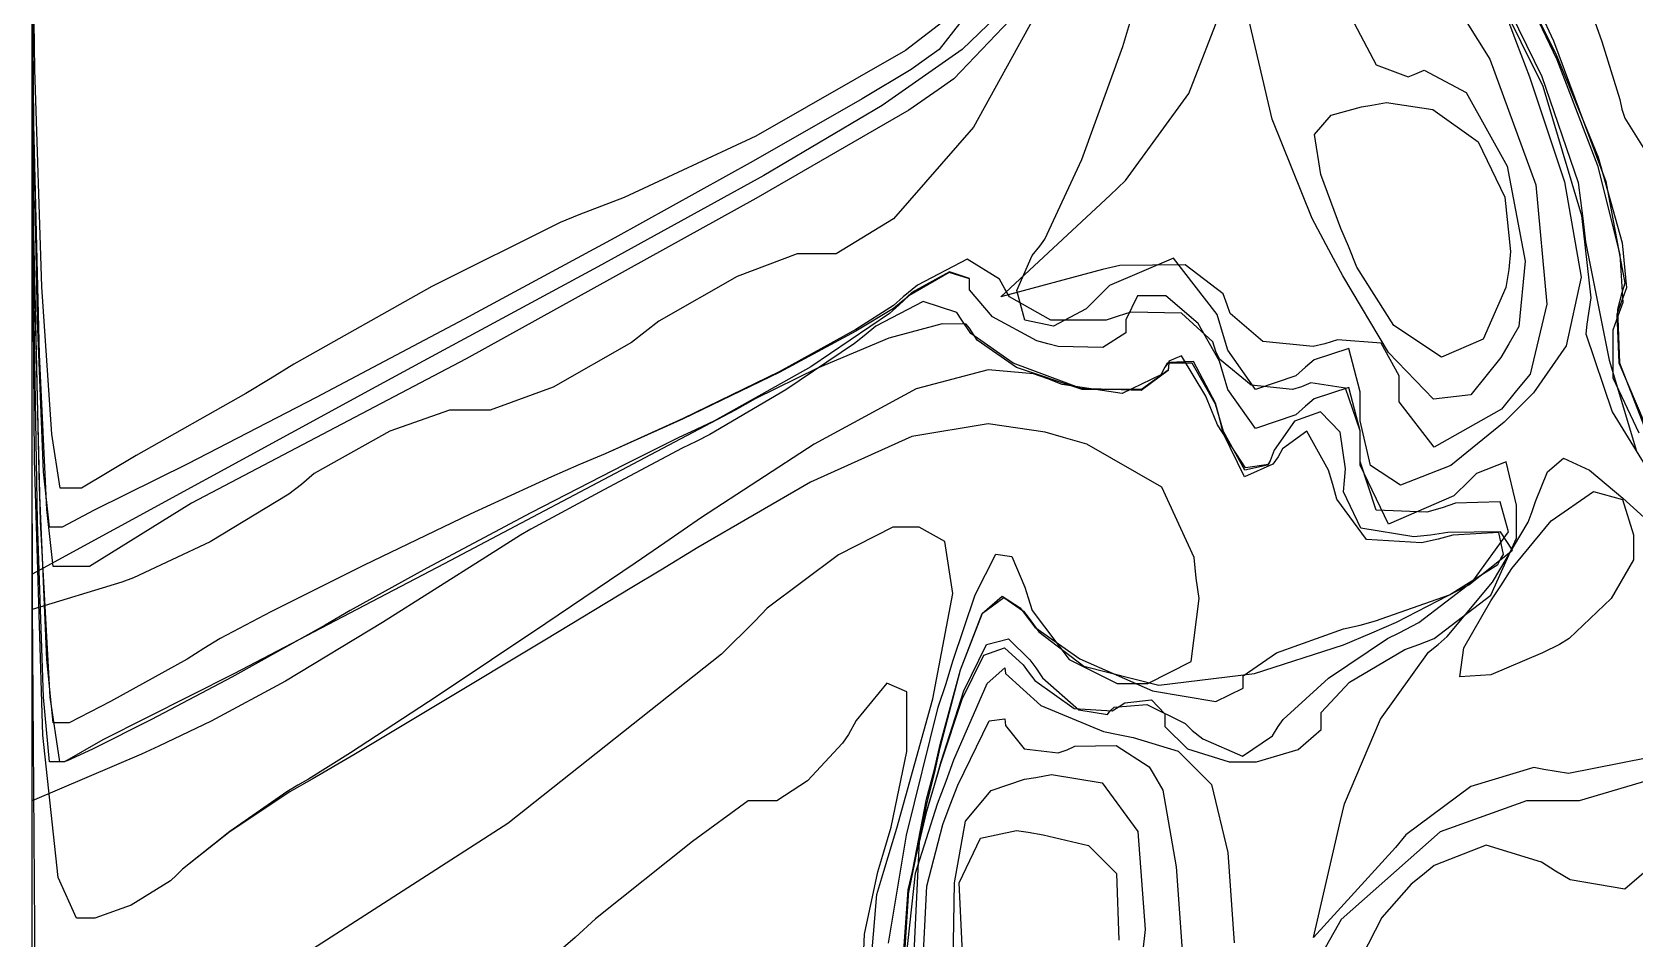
# Model space of a CAD drawing. Extents: x 0 to 1.19, y 0.01 to 1.31.
# Drawn here: x 0 to 0.4274, y 0.8208 to 1.0626 of the extents above; entities that cross this region are included whole.
import ezdxf

# ---------------------------------------------------------------- set-up
doc = ezdxf.new("R2010")
doc.units = 0
doc.layers.get('0').update_dxf_attribs({"linetype": 'CONTINUOUS'})

msp = doc.modelspace()

# ---------------------------------------------------------------- linework, layer by layer
at = {"color": 250}
for p, q in [((0, 0.65972), (0, 1.30556)), ((0, 0.51389), (0, 1.30556)), ((0, 0.95345), (0, 1.30556)), ((0, 0.95345), (0, 1.30556)), ((0, 0.67953), (0, 1.30556)), ((0.00011, 0.90961), (0, 0.95345)), ((0.00011, 0.90961), (0, 0.95345)), ((0.00109, 0.77805), (0.00011, 0.90961)), ((0.00109, 0.77805), (0.00011, 0.90961))]:
    msp.add_line(p, q, dxfattribs=at)
at = {"color": 29}
msp.add_line((0, 0.67953), (0, 1.30556), dxfattribs=at)
at = {"color": 8}
for p, q in [((0, 0.70242), (0, 1.30556)), ((0.22792, 0.88905), (0.21973, 0.87907)), ((0.23329, 0.88666), (0.22792, 0.88905)), ((0.23324, 0.87082), (0.23329, 0.88666)), ((0.21973, 0.87907), (0.21772, 0.87533)), ((0.21615, 0.87299), (0.20676, 0.86301)), ((0.21772, 0.87533), (0.21615, 0.87299)), ((0.22906, 0.85064), (0.23324, 0.87082)), ((0.20676, 0.86301), (0.19857, 0.85764)), ((0.19092, 0.85764), (0.17616, 0.84684)), ((0.19586, 0.85764), (0.19092, 0.85764)), ((0.19857, 0.85764), (0.19586, 0.85764)), ((0.22711, 0.84408), (0.22906, 0.85064)), ((0.17616, 0.84684), (0.15023, 0.82617)), ((0.22553, 0.8387), (0.22711, 0.84408)), ((0.22201, 0.8221), (0.22553, 0.8387)), ((0.15023, 0.82617), (0.1448, 0.82118)), ((0.1448, 0.82118), (0.13905, 0.81624)), ((0.22108, 0.80181), (0.22201, 0.8221))]:
    msp.add_line(p, q, dxfattribs=at)
at = {"color": 39}
for p, q in [((0, 0.70242), (0, 1.30556)), ((0.22792, 0.88905), (0.21973, 0.87907)), ((0.23329, 0.88666), (0.22792, 0.88905)), ((0.23324, 0.87082), (0.23329, 0.88666)), ((0.21973, 0.87907), (0.21772, 0.87533)), ((0.21615, 0.87299), (0.20676, 0.86301)), ((0.21772, 0.87533), (0.21615, 0.87299)), ((0.22906, 0.85064), (0.23324, 0.87082)), ((0.20676, 0.86301), (0.19857, 0.85764)), ((0.19092, 0.85764), (0.17616, 0.84684)), ((0.19586, 0.85764), (0.19092, 0.85764)), ((0.19857, 0.85764), (0.19586, 0.85764)), ((0.22711, 0.84408), (0.22906, 0.85064)), ((0.17616, 0.84684), (0.15023, 0.82617)), ((0.22553, 0.8387), (0.22711, 0.84408)), ((0.22201, 0.8221), (0.22553, 0.8387)), ((0.15023, 0.82617), (0.1448, 0.82118)), ((0.1448, 0.82118), (0.13905, 0.81624)), ((0.22108, 0.80181), (0.22201, 0.8221))]:
    msp.add_line(p, q, dxfattribs=at)
at = {"color": 251}
for p, q in [((0, 0.77328), (0, 1.30556)), ((0.22955, 0.93056), (0.21506, 0.92318)), ((0.23438, 0.93056), (0.22955, 0.93056)), ((0.2366, 0.93056), (0.23438, 0.93056)), ((0.24344, 0.92681), (0.2366, 0.93056)), ((0.24555, 0.91287), (0.24344, 0.92681)), ((0.21506, 0.92318), (0.19607, 0.90896)), ((0.24024, 0.88487), (0.24555, 0.91287)), ((0.19607, 0.90896), (0.19271, 0.90554)), ((0.19271, 0.90554), (0.18381, 0.8967)), ((0.18381, 0.8967), (0.1269, 0.85156)), ((0.23058, 0.85032), (0.24024, 0.88487)), ((0.1269, 0.85156), (0.05073, 0.80268)), ((0.22711, 0.83887), (0.23058, 0.85032)), ((0.22526, 0.83263), (0.22711, 0.83887)), ((0.22276, 0.80208), (0.22526, 0.83263))]:
    msp.add_line(p, q, dxfattribs=at)
at = {"color": 27}
for p, q in [((0, 0.77328), (0, 1.30556)), ((0.22955, 0.93056), (0.21506, 0.92318)), ((0.23438, 0.93056), (0.22955, 0.93056)), ((0.2366, 0.93056), (0.23438, 0.93056)), ((0.24344, 0.92681), (0.2366, 0.93056)), ((0.24555, 0.91287), (0.24344, 0.92681)), ((0.21506, 0.92318), (0.19607, 0.90896)), ((0.24024, 0.88487), (0.24555, 0.91287)), ((0.19607, 0.90896), (0.19271, 0.90554)), ((0.19271, 0.90554), (0.18381, 0.8967)), ((0.18381, 0.8967), (0.1269, 0.85156)), ((0.23058, 0.85032), (0.24024, 0.88487)), ((0.1269, 0.85156), (0.05073, 0.80268)), ((0.22711, 0.83887), (0.23058, 0.85032)), ((0.22526, 0.83263), (0.22711, 0.83887)), ((0.22276, 0.80208), (0.22526, 0.83263))]:
    msp.add_line(p, q, dxfattribs=at)
at = {"color": 25}
for p, q in [((0, 0.85764), (0, 1.30556)), ((0.39242, 1.08502), (0.40663, 1.05528)), ((0.40663, 1.05528), (0.41748, 1.02702)), ((0.41748, 1.02702), (0.42345, 1.00326)), ((0.42345, 1.00326), (0.42421, 0.99051)), ((0.23763, 0.99072), (0.22499, 0.98421)), ((0.24664, 0.98785), (0.23763, 0.99072)), ((0.24794, 0.98579), (0.24664, 0.98785)), ((0.42421, 0.99051), (0.42291, 0.98682)), ((0.22499, 0.98421), (0.2219, 0.98161)), ((0.25038, 0.98226), (0.24794, 0.98579)), ((0.42291, 0.98682), (0.4215, 0.98313)), ((0.4215, 0.98313), (0.42155, 0.97043)), ((0.21929, 0.97955), (0.20101, 0.96718)), ((0.2219, 0.98161), (0.21929, 0.97955)), ((0.26166, 0.97434), (0.25038, 0.98226)), ((0.30648, 0.97629), (0.30311, 0.97483)), ((0.30311, 0.97483), (0.30311, 0.97428)), ((0.31299, 0.96549), (0.30648, 0.97629)), ((0.27979, 0.96756), (0.26166, 0.97434)), ((0.30295, 0.97239), (0.29579, 0.96701)), ((0.30311, 0.97428), (0.30295, 0.97239)), ((0.42155, 0.97043), (0.42849, 0.95573)), ((0.20101, 0.96718), (0.18072, 0.9553)), ((0.29579, 0.96701), (0.27979, 0.96756)), ((0.31456, 0.96181), (0.31299, 0.96549)), ((0.31613, 0.9579), (0.31456, 0.96181)), ((0.32357, 0.94645), (0.31613, 0.9579)), ((0.33664, 0.95888), (0.33122, 0.95112)), ((0.34359, 0.96132), (0.33664, 0.95888)), ((0.3488, 0.95589), (0.34359, 0.96132)), ((0.17708, 0.95345), (0.17339, 0.95166)), ((0.18072, 0.9553), (0.17708, 0.95345)), ((0.35026, 0.94618), (0.3488, 0.95589)), ((0.17339, 0.95166), (0.15245, 0.94059)), ((0.33122, 0.95112), (0.33019, 0.94824)), ((0.32975, 0.94732), (0.32357, 0.94645)), ((0.33019, 0.94824), (0.32975, 0.94732)), ((0.34999, 0.94303), (0.35026, 0.94618)), ((0.15245, 0.94059), (0.13303, 0.93007)), ((0.34972, 0.94), (0.34999, 0.94303)), ((0.35438, 0.93034), (0.34972, 0.94)), ((0.13021, 0.92849), (0.12104, 0.92263)), ((0.13303, 0.93007), (0.13021, 0.92849)), ((0.36849, 0.92801), (0.35438, 0.93034)), ((0.37294, 0.92849), (0.36849, 0.92801)), ((0.3775, 0.9292), (0.37294, 0.92849)), ((0.39155, 0.92931), (0.3775, 0.9292)), ((0.39475, 0.92448), (0.39155, 0.92931)), ((0.38314, 0.9152), (0.39475, 0.92448)), ((0.12104, 0.92263), (0.09348, 0.90516)), ((0.36388, 0.90527), (0.38314, 0.9152)), ((0.25347, 0.90766), (0.25917, 0.91184)), ((0.25917, 0.91184), (0.26438, 0.9082)), ((0.24756, 0.89252), (0.25347, 0.90766)), ((0.26438, 0.9082), (0.26562, 0.90658)), ((0.26562, 0.90658), (0.26845, 0.90272)), ((0.09348, 0.90516), (0.06755, 0.88954)), ((0.26845, 0.90272), (0.28049, 0.8935)), ((0.34972, 0.8992), (0.35731, 0.90245)), ((0.35731, 0.90245), (0.36388, 0.90527)), ((0.32596, 0.89155), (0.34972, 0.8992)), ((0.28049, 0.8935), (0.30051, 0.88851)), ((0.06755, 0.88954), (0.04774, 0.87885)), ((0.24219, 0.87185), (0.24756, 0.89252)), ((0.30051, 0.88851), (0.32596, 0.89155)), ((0.04774, 0.87885), (0.03385, 0.87218)), ((0.03385, 0.87218), (0.02919, 0.87012)), ((0.02919, 0.87012), (0, 0.85764)), ((0.24061, 0.86491), (0.24219, 0.87185)), ((0.23861, 0.85688), (0.24061, 0.86491)), ((0.23361, 0.83241), (0.23861, 0.85688)), ((0.23177, 0.80453), (0.23361, 0.83241))]:
    msp.add_line(p, q, dxfattribs=at)
at = {"color": 23}
for p, q in [((0, 0.91808), (0, 1.11182)), ((0.26161, 1.07096), (0.24805, 1.05794)), ((0.24805, 1.05794), (0.22667, 1.04302)), ((0.22667, 1.04302), (0.1951, 1.02431)), ((0.1951, 1.02431), (0.15088, 1)), ((0.15088, 1), (0.10644, 0.97602)), ((0.10644, 0.97602), (0.09169, 0.96805)), ((0.09169, 0.96805), (0, 0.91808))]:
    msp.add_line(p, q, dxfattribs=at)
at = {"color": 253}
for p, q in [((0, 0.91808), (0, 1.11182)), ((0.00049, 1.03792), (0, 1.09413)), ((0.00049, 1.03792), (0, 1.09413)), ((0.37478, 1.07764), (0.38878, 1.05534)), ((0.26443, 1.06966), (0.24582, 1.05008)), ((0.26443, 1.06966), (0.24582, 1.05008)), ((0.26161, 1.07096), (0.24805, 1.05794)), ((0.30843, 1.04617), (0.31744, 1.06934)), ((0.33073, 1.03933), (0.32357, 1.06977)), ((0.35259, 1.06494), (0.35845, 1.05387)), ((0.24805, 1.05794), (0.22667, 1.04302)), ((0.35845, 1.05387), (0.36692, 1.05062)), ((0.36876, 1.05138), (0.37126, 1.05241)), ((0.37126, 1.05241), (0.38243, 1.0465)), ((0.38878, 1.05534), (0.40104, 1.02186)), ((0.24582, 1.05008), (0.24164, 1.0472)), ((0.24582, 1.05008), (0.24164, 1.0472)), ((0.36692, 1.05062), (0.36876, 1.05138)), ((0.22667, 1.04302), (0.1951, 1.02431)), ((0.24164, 1.0472), (0.23383, 1.04177)), ((0.24164, 1.0472), (0.23383, 1.04177)), ((0.29161, 1.023), (0.30843, 1.04617)), ((0.38243, 1.0465), (0.39334, 1.0268)), ((0.23383, 1.04177), (0.19298, 1.01818)), ((0.23383, 1.04177), (0.19298, 1.01818)), ((0.34136, 1.01286), (0.33073, 1.03933)), ((0.00195, 0.97667), (0.00049, 1.03792)), ((0.00195, 0.97667), (0.00049, 1.03792)), ((0.39334, 1.0268), (0.39817, 1.00147)), ((0.1951, 1.02431), (0.15088, 1)), ((0.28749, 1.0191), (0.29161, 1.023)), ((0.40104, 1.02186), (0.40392, 0.99007)), ((0.19298, 1.01818), (0.11572, 0.97548)), ((0.19298, 1.01818), (0.11572, 0.97548)), ((0.25836, 0.99203), (0.28749, 1.0191)), ((0.34581, 1.0045), (0.34136, 1.01286)), ((0.3495, 0.99756), (0.34581, 1.0045)), ((0.29009, 1.00038), (0.28543, 0.9993)), ((0.30751, 1.00049), (0.29009, 1.00038)), ((0.31765, 0.99279), (0.30751, 1.00049)), ((0.39817, 1.00147), (0.39643, 0.98405)), ((0.15088, 1), (0.10644, 0.97602)), ((0.28543, 0.9993), (0.25836, 0.99203)), ((0.36176, 0.97716), (0.3495, 0.99756)), ((0.31874, 0.98991), (0.31765, 0.99279)), ((0.3195, 0.98758), (0.31874, 0.98991)), ((0.32823, 0.98009), (0.3195, 0.98758)), ((0.40392, 0.99007), (0.39952, 0.97135)), ((0.39643, 0.98405), (0.39377, 0.97949)), ((0.34164, 0.97873), (0.32823, 0.98009)), ((0.34478, 0.97949), (0.34164, 0.97873)), ((0.34814, 0.98058), (0.34478, 0.97949)), ((0.35975, 0.97966), (0.34814, 0.98058)), ((0.36458, 0.97098), (0.35975, 0.97966)), ((0.39377, 0.97949), (0.39171, 0.97586)), ((0.00391, 0.93533), (0.00195, 0.97667)), ((0.00391, 0.93533), (0.00195, 0.97667)), ((0.11572, 0.97548), (0.04253, 0.93696)), ((0.11572, 0.97548), (0.04253, 0.93696)), ((0.10644, 0.97602), (0.09169, 0.96805)), ((0.3737, 0.96468), (0.36176, 0.97716)), ((0.39171, 0.97586), (0.38363, 0.96588)), ((0.36458, 0.96805), (0.36458, 0.97098)), ((0.39952, 0.97135), (0.39583, 0.96701)), ((0.09169, 0.96805), (0, 0.91808)), ((0.36458, 0.96403), (0.36458, 0.96805)), ((0.39583, 0.96701), (0.39182, 0.96208)), ((0.37391, 0.95193), (0.36458, 0.96403)), ((0.38363, 0.96588), (0.3737, 0.96468)), ((0.39182, 0.96208), (0.37391, 0.95193)), ((0.04253, 0.93696), (0.0153, 0.92014)), ((0.04253, 0.93696), (0.0153, 0.92014)), ((0.40511, 0.93229), (0.4164, 0.9401)), ((0.4164, 0.9401), (0.42415, 0.93799)), ((0.42415, 0.93799), (0.42708, 0.92855)), ((0.00564, 0.92014), (0.00391, 0.93533)), ((0.00564, 0.92014), (0.00391, 0.93533)), ((0.39459, 0.91954), (0.40511, 0.93229)), ((0.42708, 0.92855), (0.42708, 0.92535)), ((0.42708, 0.92535), (0.42708, 0.92193)), ((0.00624, 0.92014), (0.00564, 0.92014)), ((0.00624, 0.92014), (0.00564, 0.92014)), ((0.0153, 0.92014), (0.00624, 0.92014)), ((0.0153, 0.92014), (0.00624, 0.92014)), ((0.39166, 0.91493), (0.39459, 0.91954)), ((0.42708, 0.92193), (0.42106, 0.91157)), ((0.389, 0.91097), (0.39166, 0.91493)), ((0.38178, 0.89844), (0.389, 0.91097)), ((0.42106, 0.91157), (0.40988, 0.90088)), ((0.3807, 0.89073), (0.38178, 0.89844)), ((0.40728, 0.89931), (0.40278, 0.89708)), ((0.40988, 0.90088), (0.40728, 0.89931)), ((0.40278, 0.89708), (0.389, 0.89122)), ((0.389, 0.89122), (0.3807, 0.89073)), ((0.24685, 0.86182), (0.25521, 0.87901)), ((0.25521, 0.87901), (0.25939, 0.8795)), ((0.25939, 0.8795), (0.25939, 0.8795)), ((0.25939, 0.8795), (0.2596, 0.87771)), ((0.2596, 0.87771), (0.26454, 0.87147)), ((0.27604, 0.8712), (0.2781, 0.87223)), ((0.2781, 0.87223), (0.28906, 0.8724)), ((0.28906, 0.8724), (0.29791, 0.86675)), ((0.26454, 0.87147), (0.27365, 0.87044)), ((0.27365, 0.87044), (0.27604, 0.8712)), ((0.25575, 0.86041), (0.26465, 0.86344)), ((0.26465, 0.86344), (0.26769, 0.86388)), ((0.26769, 0.86388), (0.27186, 0.86464)), ((0.27186, 0.86464), (0.28532, 0.86247)), ((0.29791, 0.86675), (0.29894, 0.86491)), ((0.29894, 0.86491), (0.30154, 0.86051)), ((0.24479, 0.85661), (0.24685, 0.86182)), ((0.24891, 0.85221), (0.25575, 0.86041)), ((0.28532, 0.86247), (0.29487, 0.84945)), ((0.30154, 0.86051), (0.30512, 0.84006)), ((0.24284, 0.85135), (0.24479, 0.85661)), ((0.23861, 0.83485), (0.24284, 0.85135)), ((0.24599, 0.83578), (0.24891, 0.85221)), ((0.29487, 0.84945), (0.29682, 0.82335)), ((0.30512, 0.84006), (0.30778, 0.80257)), ((0.23747, 0.81196), (0.23861, 0.83485)), ((0.24566, 0.81467), (0.24599, 0.83578)), ((0.29682, 0.82335), (0.2934, 0.79275))]:
    msp.add_line(p, q, dxfattribs=at)
at = {"color": 45}
for p, q in [((0, 0.90869), (0, 1.10661)), ((0.26997, 1.07162), (0.25103, 1.03722)), ((0.25103, 1.03722), (0.22971, 1.0128)), ((0.22971, 1.0128), (0.21441, 1.00347)), ((0.20399, 1.00347), (0.18799, 0.9974)), ((0.20936, 1.00347), (0.20399, 1.00347)), ((0.21441, 1.00347), (0.20936, 1.00347)), ((0.18799, 0.9974), (0.16716, 0.98551)), ((0.16716, 0.98551), (0.16352, 0.98264)), ((0.15988, 0.97982), (0.13894, 0.96794)), ((0.16352, 0.98264), (0.15988, 0.97982)), ((0.13894, 0.96794), (0.12218, 0.96181)), ((0.11133, 0.96181), (0.09538, 0.95622)), ((0.11664, 0.96181), (0.11133, 0.96181)), ((0.12218, 0.96181), (0.11664, 0.96181)), ((0.09538, 0.95622), (0.07525, 0.94488)), ((0.07525, 0.94488), (0.07189, 0.942)), ((0.07189, 0.942), (0.06847, 0.9394)), ((0.06847, 0.9394), (0.04753, 0.92665)), ((0.04753, 0.92665), (0.02707, 0.91705)), ((0.02398, 0.91596), (0, 0.90869)), ((0.02707, 0.91705), (0.02398, 0.91596))]:
    msp.add_line(p, q, dxfattribs=at)
at = {"color": 9}
for p, q in [((0, 0.90869), (0, 1.10661)), ((0.38585, 1.08247), (0.40283, 1.04818)), ((0.00049, 1.00901), (0, 1.07129)), ((0.26997, 1.07162), (0.25103, 1.03722)), ((0.29085, 1.0587), (0.2927, 1.06494)), ((0.3935, 1.06581), (0.39583, 1.05973)), ((0.27995, 1.02865), (0.29085, 1.0587)), ((0.39583, 1.05973), (0.39936, 1.05062)), ((0.39936, 1.05062), (0.40869, 1.02262)), ((0.40283, 1.04818), (0.41319, 1.01367)), ((0.25103, 1.03722), (0.22971, 1.0128)), ((0.27007, 1.00738), (0.27995, 1.02865)), ((0.40869, 1.02262), (0.41309, 0.99723)), ((0.41319, 1.01367), (0.41569, 0.9917)), ((0.00195, 0.94114), (0.00049, 1.00901)), ((0.22971, 1.0128), (0.21441, 1.00347)), ((0.26666, 1.00304), (0.26877, 1.00553)), ((0.26877, 1.00553), (0.27007, 1.00738)), ((0.20399, 1.00347), (0.18799, 0.9974)), ((0.20936, 1.00347), (0.20399, 1.00347)), ((0.21441, 1.00347), (0.20936, 1.00347)), ((0.24935, 1.00206), (0.23611, 0.99512)), ((0.25798, 0.99669), (0.24935, 1.00206)), ((0.26264, 0.99365), (0.26666, 1.00304)), ((0.30442, 1.00233), (0.28733, 0.99506)), ((0.31603, 0.9873), (0.30442, 1.00233)), ((0.18799, 0.9974), (0.16716, 0.98551)), ((0.25939, 0.99409), (0.25798, 0.99669)), ((0.41309, 0.99723), (0.40913, 0.9789)), ((0.23231, 0.99203), (0.22971, 0.98969)), ((0.23611, 0.99512), (0.23231, 0.99203)), ((0.26069, 0.99203), (0.25939, 0.99409)), ((0.2717, 0.98579), (0.26069, 0.99203)), ((0.2647, 0.98579), (0.26264, 0.99365)), ((0.28733, 0.99506), (0.28331, 0.99099)), ((0.41569, 0.9917), (0.41461, 0.9847)), ((0.22971, 0.98969), (0.21967, 0.98329)), ((0.28109, 0.98882), (0.27235, 0.98421)), ((0.28331, 0.99099), (0.28109, 0.98882)), ((0.29297, 0.9879), (0.28961, 0.98682)), ((0.30648, 0.98763), (0.29297, 0.9879)), ((0.31483, 0.98003), (0.30648, 0.98763)), ((0.16716, 0.98551), (0.16352, 0.98264)), ((0.21967, 0.98329), (0.19922, 0.97201)), ((0.27235, 0.98421), (0.2647, 0.98579)), ((0.28646, 0.98579), (0.2717, 0.98579)), ((0.28961, 0.98682), (0.28646, 0.98579)), ((0.31771, 0.98161), (0.31603, 0.9873)), ((0.41461, 0.9847), (0.41433, 0.9821)), ((0.15988, 0.97982), (0.13894, 0.96794)), ((0.16352, 0.98264), (0.15988, 0.97982)), ((0.31565, 0.97743), (0.31483, 0.98003)), ((0.3189, 0.97776), (0.31771, 0.98161)), ((0.40913, 0.9789), (0.40039, 0.96642)), ((0.41433, 0.9821), (0.42133, 0.96132)), ((0.31668, 0.97537), (0.31565, 0.97743)), ((0.32509, 0.96848), (0.31668, 0.97537)), ((0.32628, 0.96728), (0.3189, 0.97776)), ((0.34191, 0.97521), (0.33957, 0.97325)), ((0.35113, 0.97824), (0.34191, 0.97521)), ((0.35417, 0.96669), (0.35113, 0.97824)), ((0.19922, 0.97201), (0.17367, 0.95953)), ((0.33702, 0.97098), (0.32628, 0.96728)), ((0.33957, 0.97325), (0.33702, 0.97098)), ((0.13894, 0.96794), (0.12218, 0.96181)), ((0.33615, 0.96728), (0.32509, 0.96848)), ((0.33854, 0.96805), (0.33615, 0.96728)), ((0.34098, 0.96908), (0.33854, 0.96805)), ((0.35026, 0.96766), (0.34098, 0.96908)), ((0.35417, 0.95627), (0.35026, 0.96766)), ((0.35417, 0.96284), (0.35417, 0.96669)), ((0.40039, 0.96642), (0.39686, 0.96284)), ((0.11133, 0.96181), (0.09538, 0.95622)), ((0.11664, 0.96181), (0.11133, 0.96181)), ((0.12218, 0.96181), (0.11664, 0.96181)), ((0.35417, 0.95893), (0.35417, 0.96284)), ((0.39686, 0.96284), (0.39258, 0.95855)), ((0.17367, 0.95953), (0.15283, 0.95014)), ((0.35688, 0.94705), (0.35417, 0.95893)), ((0.39258, 0.95855), (0.37831, 0.94705)), ((0.42133, 0.96132), (0.43674, 0.93631)), ((0.09538, 0.95622), (0.07525, 0.94488)), ((0.35417, 0.95242), (0.35417, 0.95627)), ((0.15283, 0.95014), (0.14583, 0.94721)), ((0.35417, 0.94716), (0.35417, 0.95242)), ((0.40408, 0.94531), (0.40842, 0.94895)), ((0.40842, 0.94895), (0.41536, 0.94575)), ((0.07525, 0.94488), (0.07189, 0.942)), ((0.14583, 0.94721), (0.13856, 0.94401)), ((0.36171, 0.93137), (0.35417, 0.94716)), ((0.36496, 0.94179), (0.35688, 0.94705)), ((0.37831, 0.94705), (0.36496, 0.94179)), ((0.38515, 0.94488), (0.38336, 0.94303)), ((0.39307, 0.94803), (0.38515, 0.94488)), ((0.39583, 0.93647), (0.39307, 0.94803)), ((0.40088, 0.93745), (0.40408, 0.94531)), ((0.41536, 0.94575), (0.42421, 0.93831)), ((0.00391, 0.89529), (0.00195, 0.94114)), ((0.07189, 0.942), (0.06847, 0.9394)), ((0.13856, 0.94401), (0.11686, 0.93403)), ((0.38336, 0.94303), (0.37918, 0.93891)), ((0.06847, 0.9394), (0.04753, 0.92665)), ((0.37918, 0.93891), (0.36171, 0.93137)), ((0.39583, 0.93262), (0.39583, 0.93647)), ((0.40001, 0.93473), (0.40088, 0.93745)), ((0.42421, 0.93831), (0.42708, 0.93576)), ((0.11686, 0.93403), (0.08838, 0.92041)), ((0.38943, 0.91591), (0.39893, 0.93191)), ((0.39583, 0.92763), (0.39583, 0.93262)), ((0.39893, 0.93191), (0.40001, 0.93473)), ((0.42708, 0.93576), (0.43273, 0.93061)), ((0.38905, 0.91249), (0.39583, 0.92763)), ((0.04753, 0.92665), (0.02707, 0.91705)), ((0.08838, 0.92041), (0.06364, 0.90799)), ((0.02398, 0.91596), (0, 0.90869)), ((0.02707, 0.91705), (0.02398, 0.91596)), ((0.37733, 0.90142), (0.38943, 0.91591)), ((0.37391, 0.90088), (0.38905, 0.91249)), ((0.06364, 0.90799), (0.05018, 0.90088)), ((0.04584, 0.89828), (0.0414, 0.89545)), ((0.05018, 0.90088), (0.04584, 0.89828)), ((0.25385, 0.89648), (0.25933, 0.89844)), ((0.25933, 0.89844), (0.26432, 0.89388)), ((0.35129, 0.88932), (0.3661, 0.898)), ((0.3661, 0.898), (0.36979, 0.89931)), ((0.36979, 0.89931), (0.37391, 0.90088)), ((0.3724, 0.89724), (0.375, 0.89931)), ((0.375, 0.89931), (0.37733, 0.90142)), ((0.00564, 0.87847), (0.00391, 0.89529)), ((0.0414, 0.89545), (0.02094, 0.88411)), ((0.24799, 0.88471), (0.25385, 0.89648)), ((0.26432, 0.89388), (0.26562, 0.89204)), ((0.35959, 0.87939), (0.3724, 0.89724)), ((0.25466, 0.88889), (0.25939, 0.89307)), ((0.25939, 0.89307), (0.25939, 0.89307)), ((0.25939, 0.89307), (0.2596, 0.89155)), ((0.2596, 0.89155), (0.26899, 0.88308)), ((0.26562, 0.89204), (0.26742, 0.8897)), ((0.26742, 0.8897), (0.27794, 0.88227)), ((0.34375, 0.88118), (0.35129, 0.88932)), ((0.24582, 0.8686), (0.25466, 0.88889)), ((0.02094, 0.88411), (0.00987, 0.87847)), ((0.2423, 0.86757), (0.24799, 0.88471)), ((0.26899, 0.88308), (0.2857, 0.87614)), ((0.27794, 0.88227), (0.28803, 0.88162)), ((0.28803, 0.88162), (0.28961, 0.88265)), ((0.28961, 0.88265), (0.2914, 0.88374)), ((0.2914, 0.88374), (0.29856, 0.8846)), ((0.29856, 0.8846), (0.30208, 0.88081)), ((0.30208, 0.88081), (0.30208, 0.8795)), ((0.34375, 0.87847), (0.34375, 0.88118)), ((0.00624, 0.87847), (0.00564, 0.87847)), ((0.00987, 0.87847), (0.00624, 0.87847)), ((0.30208, 0.8795), (0.30208, 0.8775)), ((0.30208, 0.8775), (0.30816, 0.87147)), ((0.33762, 0.87131), (0.34375, 0.87668)), ((0.34375, 0.87668), (0.34375, 0.87847)), ((0.34999, 0.85688), (0.35959, 0.87939)), ((0.2857, 0.87614), (0.28961, 0.87533)), ((0.28961, 0.87533), (0.29362, 0.87457)), ((0.29362, 0.87457), (0.30561, 0.87088)), ((0.24376, 0.86285), (0.24582, 0.8686)), ((0.30561, 0.87088), (0.31456, 0.86198)), ((0.30816, 0.87147), (0.31923, 0.86806)), ((0.31923, 0.86806), (0.32292, 0.86806)), ((0.32292, 0.86806), (0.32655, 0.86806)), ((0.32655, 0.86806), (0.33762, 0.87131)), ((0.43088, 0.86914), (0.40972, 0.86496)), ((0.24061, 0.86182), (0.2423, 0.86757)), ((0.4005, 0.86654), (0.38368, 0.86144)), ((0.4031, 0.86599), (0.4005, 0.86654)), ((0.40972, 0.86496), (0.4031, 0.86599)), ((0.23671, 0.8488), (0.24061, 0.86182)), ((0.24143, 0.85688), (0.24376, 0.86285)), ((0.31456, 0.86198), (0.31885, 0.84386)), ((0.38368, 0.86144), (0.36637, 0.84858)), ((0.43148, 0.86328), (0.41254, 0.85764)), ((0.23557, 0.83832), (0.24143, 0.85688)), ((0.34896, 0.85243), (0.34999, 0.85688)), ((0.39855, 0.85764), (0.37554, 0.84934)), ((0.40625, 0.85764), (0.39855, 0.85764)), ((0.41254, 0.85764), (0.40625, 0.85764)), ((0.34169, 0.82118), (0.34896, 0.85243)), ((0.23475, 0.80659), (0.23671, 0.8488)), ((0.37554, 0.84934), (0.34907, 0.82601)), ((0.36637, 0.84858), (0.36355, 0.84516)), ((0.31885, 0.84386), (0.32053, 0.81982)), ((0.36355, 0.84516), (0.34169, 0.82118)), ((0.23307, 0.81548), (0.23557, 0.83832)), ((0.34907, 0.82601), (0.32905, 0.79042))]:
    msp.add_line(p, q, dxfattribs=at)
at = {"color": 254}
for p, q in [((0.00071, 1.05263), (0, 1.10563)), ((0.26053, 1.07894), (0.23291, 1.05767)), ((0.23291, 1.05767), (0.19303, 1.03483)), ((0.0026, 0.99463), (0.00071, 1.05263)), ((0.19303, 1.03483), (0.15788, 1.0185)), ((0.15788, 1.0185), (0.14583, 1.01389)), ((0.14583, 1.01389), (0.14084, 1.01183)), ((0.14084, 1.01183), (0.10661, 0.99479)), ((0.00526, 0.9554), (0.0026, 0.99463)), ((0.10661, 0.99479), (0.06977, 0.97407)), ((0.06977, 0.97407), (0.06353, 0.97016)), ((0.05702, 0.96625), (0.02772, 0.94971)), ((0.06353, 0.97016), (0.05702, 0.96625)), ((0.00754, 0.94097), (0.00526, 0.9554)), ((0.02772, 0.94971), (0.01318, 0.94097)), ((0.00836, 0.94097), (0.00754, 0.94097)), ((0.01318, 0.94097), (0.00836, 0.94097))]:
    msp.add_line(p, q, dxfattribs=at)
at = {"color": 33}
for p, q in [((0.00033, 1.0453), (0, 1.09988)), ((0.26091, 1.08241), (0.24192, 1.05794)), ((0.24192, 1.05794), (0.23855, 1.05556)), ((0.23443, 1.05263), (0.22135, 1.04481)), ((0.23855, 1.05556), (0.23443, 1.05263)), ((0.00141, 0.98568), (0.00033, 1.0453)), ((0.22135, 1.04481), (0.19228, 1.02816)), ((0.35455, 1.04264), (0.35731, 1.04308)), ((0.35731, 1.04308), (0.36117, 1.04378)), ((0.36117, 1.04378), (0.37354, 1.04194)), ((0.34201, 1.03527), (0.34646, 1.04047)), ((0.34646, 1.04047), (0.35455, 1.04264)), ((0.37354, 1.04194), (0.38563, 1.03331)), ((0.34364, 1.02463), (0.34201, 1.03527)), ((0.38563, 1.03331), (0.39274, 1.01861)), ((0.19228, 1.02816), (0.15544, 1.00776)), ((0.34901, 1.01025), (0.34364, 1.02463)), ((0.39274, 1.01861), (0.39426, 1.00407)), ((0.35102, 1.00553), (0.34901, 1.01025)), ((0.15544, 1.00776), (0.11523, 0.98606)), ((0.35324, 0.99995), (0.35102, 1.00553)), ((0.39426, 1.00407), (0.39377, 0.9993)), ((0.36312, 0.98438), (0.35324, 0.99995)), ((0.39377, 0.9993), (0.39301, 0.99452)), ((0.39301, 0.99452), (0.38694, 0.98069)), ((0.00304, 0.94537), (0.00141, 0.98568)), ((0.11523, 0.98606), (0.07579, 0.96517)), ((0.37587, 0.97591), (0.36312, 0.98438)), ((0.38694, 0.98069), (0.37587, 0.97591)), ((0.07579, 0.96517), (0.0415, 0.94748)), ((0.00467, 0.93056), (0.00304, 0.94537)), ((0.0415, 0.94748), (0.01655, 0.93517)), ((0.01655, 0.93517), (0.00803, 0.93056)), ((0.00521, 0.93056), (0.00467, 0.93056)), ((0.00803, 0.93056), (0.00521, 0.93056)), ((0.24723, 0.83578), (0.25288, 0.84771)), ((0.25288, 0.84771), (0.26253, 0.84972)), ((0.26253, 0.84972), (0.26562, 0.84928)), ((0.26562, 0.84928), (0.26964, 0.84858)), ((0.26964, 0.84858), (0.28174, 0.8457)), ((0.28174, 0.8457), (0.28917, 0.83827)), ((0.28917, 0.83827), (0.28977, 0.82047)), ((0.24843, 0.80979), (0.24723, 0.83578))]:
    msp.add_line(p, q, dxfattribs=at)
at = {"color": 35}
for p, q in [((0.38211, 1.09283), (0.40262, 1.05073)), ((0.00054, 1.00168), (0, 1.06554)), ((0.40262, 1.05073), (0.41233, 1.02252)), ((0.41233, 1.02252), (0.41352, 1.01286)), ((0.41352, 1.01286), (0.41428, 1.00662)), ((0.41428, 1.00662), (0.42052, 0.9751)), ((0.00222, 0.93213), (0.00054, 1.00168)), ((0.24452, 0.99853), (0.23383, 0.9923)), ((0.25, 0.9968), (0.24452, 0.99853)), ((0.25, 0.9962), (0.25, 0.9968)), ((0.25, 0.99387), (0.25, 0.9962)), ((0.23383, 0.9923), (0.23123, 0.98991)), ((0.25608, 0.98671), (0.25, 0.99387)), ((0.29481, 0.9923), (0.29167, 0.98584)), ((0.3023, 0.9923), (0.29481, 0.9923)), ((0.31098, 0.98486), (0.3023, 0.9923)), ((0.22862, 0.98758), (0.20763, 0.97331)), ((0.23123, 0.98991), (0.22862, 0.98758)), ((0.26796, 0.98031), (0.25608, 0.98671)), ((0.29167, 0.98584), (0.29167, 0.98367)), ((0.29167, 0.98367), (0.29167, 0.98242)), ((0.31668, 0.97483), (0.31098, 0.98486)), ((0.27083, 0.97949), (0.26796, 0.98031)), ((0.27365, 0.97873), (0.27083, 0.97949)), ((0.29167, 0.98242), (0.28554, 0.97852)), ((0.28554, 0.97852), (0.27365, 0.97873)), ((0.31771, 0.97119), (0.31668, 0.97483)), ((0.42052, 0.9751), (0.42784, 0.95085)), ((0.20763, 0.97331), (0.18202, 0.95898)), ((0.3189, 0.96734), (0.31771, 0.97119)), ((0.32628, 0.95687), (0.3189, 0.96734)), ((0.35113, 0.96783), (0.34191, 0.96479)), ((0.35417, 0.95627), (0.35113, 0.96783)), ((0.33957, 0.96284), (0.33702, 0.96056)), ((0.34191, 0.96479), (0.33957, 0.96284)), ((0.18202, 0.95898), (0.17708, 0.9566)), ((0.33702, 0.96056), (0.32628, 0.95687)), ((0.17231, 0.95437), (0.15809, 0.94732)), ((0.17708, 0.9566), (0.17231, 0.95437)), ((0.35417, 0.95242), (0.35417, 0.95627)), ((0.35417, 0.94813), (0.35417, 0.95242)), ((0.15809, 0.94732), (0.13303, 0.93446)), ((0.35845, 0.93517), (0.35417, 0.94813)), ((0.37956, 0.93701), (0.37603, 0.93576)), ((0.39149, 0.93734), (0.37956, 0.93701)), ((0.39372, 0.92931), (0.39149, 0.93734)), ((0.00483, 0.88525), (0.00222, 0.93213)), ((0.13303, 0.93446), (0.10531, 0.91971)), ((0.37191, 0.93457), (0.35845, 0.93517)), ((0.37603, 0.93576), (0.37191, 0.93457)), ((0.38422, 0.91618), (0.39372, 0.92931)), ((0.10531, 0.91971), (0.08485, 0.90842)), ((0.36985, 0.90516), (0.38422, 0.91618)), ((0.08485, 0.90842), (0.07812, 0.90451)), ((0.07812, 0.90451), (0.07194, 0.90099)), ((0.36144, 0.90088), (0.36458, 0.90245)), ((0.36458, 0.90245), (0.36985, 0.90516)), ((0.07194, 0.90099), (0.05328, 0.89062)), ((0.24848, 0.88694), (0.25456, 0.89936)), ((0.25456, 0.89936), (0.26036, 0.90082)), ((0.26036, 0.90082), (0.26611, 0.89524)), ((0.3457, 0.89035), (0.36144, 0.90088)), ((0.26611, 0.89524), (0.26769, 0.89307)), ((0.05328, 0.89062), (0.03185, 0.87929)), ((0.26769, 0.89307), (0.26948, 0.89046)), ((0.26948, 0.89046), (0.27914, 0.88189)), ((0.3336, 0.87929), (0.3457, 0.89035)), ((0.00743, 0.86806), (0.00483, 0.88525)), ((0.24246, 0.86816), (0.24848, 0.88694)), ((0.27914, 0.88189), (0.28678, 0.8807)), ((0.28678, 0.8807), (0.28749, 0.88162)), ((0.28749, 0.88162), (0.28852, 0.88265)), ((0.28852, 0.88265), (0.29725, 0.8833)), ((0.29725, 0.8833), (0.30751, 0.87826)), ((0.03185, 0.87929), (0.01611, 0.87142)), ((0.30751, 0.87826), (0.30935, 0.87641)), ((0.30935, 0.87641), (0.31217, 0.87413)), ((0.33078, 0.87495), (0.3323, 0.87744)), ((0.3323, 0.87744), (0.3336, 0.87929)), ((0.31217, 0.87413), (0.32275, 0.86952)), ((0.32275, 0.86952), (0.33078, 0.87495)), ((0.00836, 0.86806), (0.00743, 0.86806)), ((0.00939, 0.86833), (0.00836, 0.86806)), ((0.01611, 0.87142), (0.00939, 0.86833)), ((0.24061, 0.86182), (0.24246, 0.86816)), ((0.23861, 0.85493), (0.24061, 0.86182)), ((0.23367, 0.83393), (0.23861, 0.85493)), ((0.38775, 0.84581), (0.37391, 0.84044)), ((0.40256, 0.84125), (0.38775, 0.84581)), ((0.43826, 0.8457), (0.4247, 0.83409)), ((0.37082, 0.83784), (0.36778, 0.83539)), ((0.37391, 0.84044), (0.37082, 0.83784)), ((0.40625, 0.83887), (0.40256, 0.84125)), ((0.41016, 0.83654), (0.40625, 0.83887)), ((0.23188, 0.80897), (0.23367, 0.83393)), ((0.36778, 0.83539), (0.35997, 0.82655)), ((0.4247, 0.83409), (0.41016, 0.83654)), ((0.35997, 0.82655), (0.35455, 0.81597))]:
    msp.add_line(p, q, dxfattribs=at)
at = {"color": 252}
for p, q in [((0.38211, 1.09283), (0.40262, 1.05073)), ((0.39242, 1.08502), (0.40663, 1.05528)), ((0.00049, 1.00901), (0, 1.07129)), ((0, 1.03662), (0, 1.06597)), ((0.00033, 1.00168), (0, 1.06554)), ((0.40207, 1.06803), (0.40571, 1.06022)), ((0.40571, 1.06022), (0.41965, 1.02273)), ((0.40663, 1.05528), (0.41748, 1.02702)), ((0.40262, 1.05073), (0.41233, 1.02252)), ((0.00065, 0.94857), (0, 1.03662)), ((0.41748, 1.02702), (0.42345, 1.00326)), ((0.41233, 1.02252), (0.41352, 1.01286)), ((0.41965, 1.02273), (0.4247, 0.99566)), ((0.00195, 0.94114), (0.00049, 1.00901)), ((0.41352, 1.01286), (0.41428, 1.00662)), ((0.41428, 1.00662), (0.42052, 0.9751)), ((0.00141, 0.93213), (0.00033, 1.00168)), ((0.42345, 1.00326), (0.42421, 0.99051)), ((0.24463, 0.9987), (0.23465, 0.99311)), ((0.25, 0.99685), (0.24463, 0.9987)), ((0.25, 0.9962), (0.25, 0.99685)), ((0.25, 0.99387), (0.25, 0.9962)), ((0.23465, 0.99311), (0.23231, 0.99099)), ((0.25608, 0.98671), (0.25, 0.99387)), ((0.29481, 0.9923), (0.29167, 0.98584)), ((0.3023, 0.9923), (0.29481, 0.9923)), ((0.31098, 0.98486), (0.3023, 0.9923)), ((0.42394, 0.99306), (0.4228, 0.98866)), ((0.4247, 0.99566), (0.42394, 0.99306)), ((0.22971, 0.98893), (0.21967, 0.98286)), ((0.23231, 0.99099), (0.22971, 0.98893)), ((0.4228, 0.98866), (0.42329, 0.97439)), ((0.42421, 0.99051), (0.42291, 0.98682)), ((0.24268, 0.98481), (0.22851, 0.98096)), ((0.24913, 0.98475), (0.24268, 0.98481)), ((0.25, 0.98367), (0.24913, 0.98475)), ((0.25206, 0.98041), (0.25, 0.98367)), ((0.26796, 0.98031), (0.25608, 0.98671)), ((0.29167, 0.98584), (0.29167, 0.98367)), ((0.29167, 0.98367), (0.29167, 0.98242)), ((0.31668, 0.97483), (0.31098, 0.98486)), ((0.42291, 0.98682), (0.4215, 0.98313)), ((0.4215, 0.98313), (0.42155, 0.97043)), ((0.21967, 0.98286), (0.19922, 0.97184)), ((0.22851, 0.98096), (0.20942, 0.97298)), ((0.26253, 0.97314), (0.25206, 0.98041)), ((0.27083, 0.97949), (0.26796, 0.98031)), ((0.27365, 0.97873), (0.27083, 0.97949)), ((0.29167, 0.98242), (0.28554, 0.97852)), ((0.28554, 0.97852), (0.27365, 0.97873)), ((0.30648, 0.97629), (0.30311, 0.97483)), ((0.30311, 0.97483), (0.30311, 0.97428)), ((0.31299, 0.96549), (0.30648, 0.97629)), ((0.31771, 0.97119), (0.31668, 0.97483)), ((0.42052, 0.9751), (0.42784, 0.95085)), ((0.19922, 0.97184), (0.17367, 0.95947)), ((0.20942, 0.97298), (0.19287, 0.96479)), ((0.25499, 0.97255), (0.23579, 0.96745)), ((0.26709, 0.97146), (0.25499, 0.97255)), ((0.28006, 0.96728), (0.26253, 0.97314)), ((0.27083, 0.97016), (0.26709, 0.97146)), ((0.301, 0.97119), (0.29074, 0.96625)), ((0.30295, 0.97244), (0.29584, 0.96728)), ((0.30208, 0.97325), (0.301, 0.97119)), ((0.30273, 0.97428), (0.30208, 0.97325)), ((0.30935, 0.97434), (0.30273, 0.97428)), ((0.30311, 0.97428), (0.30295, 0.97244)), ((0.31559, 0.96338), (0.30935, 0.97434)), ((0.3189, 0.96734), (0.31771, 0.97119)), ((0.42155, 0.97043), (0.42849, 0.95573)), ((0.42329, 0.97439), (0.4298, 0.95768)), ((0.23579, 0.96745), (0.20855, 0.95275)), ((0.27474, 0.96859), (0.27083, 0.97016)), ((0.29074, 0.96625), (0.27474, 0.96859)), ((0.29584, 0.96728), (0.28006, 0.96728)), ((0.32628, 0.95687), (0.3189, 0.96734)), ((0.35113, 0.96783), (0.34191, 0.96479)), ((0.35417, 0.95627), (0.35113, 0.96783)), ((0.1875, 0.96181), (0.16813, 0.95155)), ((0.19287, 0.96479), (0.1875, 0.96181)), ((0.31456, 0.96181), (0.31299, 0.96549)), ((0.31613, 0.9579), (0.31456, 0.96181)), ((0.31668, 0.95974), (0.31559, 0.96338)), ((0.33957, 0.96284), (0.33702, 0.96056)), ((0.34191, 0.96479), (0.33957, 0.96284)), ((0.17367, 0.95947), (0.15283, 0.95014)), ((0.32357, 0.94645), (0.31613, 0.9579)), ((0.3176, 0.95568), (0.31668, 0.95974)), ((0.33702, 0.96056), (0.32628, 0.95687)), ((0.33664, 0.95888), (0.33122, 0.95112)), ((0.34359, 0.96132), (0.33664, 0.95888)), ((0.3488, 0.95589), (0.34359, 0.96132)), ((0.3233, 0.94401), (0.3176, 0.95568)), ((0.33995, 0.95622), (0.33344, 0.9515)), ((0.3457, 0.94575), (0.33995, 0.95622)), ((0.35026, 0.94618), (0.3488, 0.95589)), ((0.35417, 0.95242), (0.35417, 0.95627)), ((0.16813, 0.95155), (0.10992, 0.92079)), ((0.15283, 0.95014), (0.14583, 0.94721)), ((0.20855, 0.95275), (0.17855, 0.93316)), ((0.33122, 0.95112), (0.33019, 0.94824)), ((0.3323, 0.94933), (0.33089, 0.94743)), ((0.33344, 0.9515), (0.3323, 0.94933)), ((0.35417, 0.94813), (0.35417, 0.95242)), ((0.00288, 0.87511), (0.00065, 0.94857)), ((0.14583, 0.94721), (0.13856, 0.94401)), ((0.33089, 0.94743), (0.3233, 0.94401)), ((0.32975, 0.94732), (0.32357, 0.94645)), ((0.33019, 0.94824), (0.32975, 0.94732)), ((0.3469, 0.942), (0.3457, 0.94575)), ((0.34999, 0.94303), (0.35026, 0.94618)), ((0.35845, 0.93517), (0.35417, 0.94813)), ((0.00391, 0.89529), (0.00195, 0.94114)), ((0.13856, 0.94401), (0.11686, 0.93403)), ((0.34793, 0.9381), (0.3469, 0.942)), ((0.34972, 0.94), (0.34999, 0.94303)), ((0.35585, 0.9273), (0.34793, 0.9381)), ((0.35438, 0.93034), (0.34972, 0.94)), ((0.37956, 0.93701), (0.37603, 0.93576)), ((0.39149, 0.93734), (0.37956, 0.93701)), ((0.39372, 0.92931), (0.39149, 0.93734)), ((0.00304, 0.88525), (0.00141, 0.93213)), ((0.11686, 0.93403), (0.08838, 0.92041)), ((0.17855, 0.93316), (0.16873, 0.92638)), ((0.37191, 0.93457), (0.35845, 0.93517)), ((0.37603, 0.93576), (0.37191, 0.93457)), ((0.36849, 0.92801), (0.35438, 0.93034)), ((0.37294, 0.92849), (0.36849, 0.92801)), ((0.3775, 0.9292), (0.37294, 0.92849)), ((0.37885, 0.92844), (0.375, 0.92741)), ((0.39155, 0.92931), (0.3775, 0.9292)), ((0.39111, 0.92914), (0.37885, 0.92844)), ((0.38422, 0.91618), (0.39372, 0.92931)), ((0.39242, 0.92329), (0.39111, 0.92914)), ((0.39475, 0.92448), (0.39155, 0.92931)), ((0.16873, 0.92638), (0.16081, 0.92101)), ((0.37055, 0.92638), (0.35585, 0.9273)), ((0.375, 0.92741), (0.37055, 0.92638)), ((0.38314, 0.9152), (0.39475, 0.92448)), ((0.39166, 0.9222), (0.39242, 0.92329)), ((0.10992, 0.92079), (0.05377, 0.89149)), ((0.08838, 0.92041), (0.06364, 0.90799)), ((0.16081, 0.92101), (0.13699, 0.90489)), ((0.37798, 0.9126), (0.39084, 0.92068)), ((0.39084, 0.92068), (0.39166, 0.9222)), ((0.36388, 0.90527), (0.38314, 0.9152)), ((0.36985, 0.90516), (0.38422, 0.91618)), ((0.25336, 0.90755), (0.25873, 0.91216)), ((0.25347, 0.90766), (0.25917, 0.91184)), ((0.25873, 0.91216), (0.26351, 0.90912)), ((0.25917, 0.91184), (0.26438, 0.9082)), ((0.35829, 0.9056), (0.37798, 0.9126)), ((0.06364, 0.90799), (0.05018, 0.90088)), ((0.24756, 0.89252), (0.25347, 0.90766)), ((0.24756, 0.89258), (0.25336, 0.90755)), ((0.26351, 0.90912), (0.26459, 0.90766)), ((0.26438, 0.9082), (0.26562, 0.90658)), ((0.26459, 0.90766), (0.26742, 0.90397)), ((0.26562, 0.90658), (0.26845, 0.90272)), ((0.13699, 0.90489), (0.10807, 0.88553)), ((0.26742, 0.90397), (0.27941, 0.89551)), ((0.26845, 0.90272), (0.28049, 0.8935)), ((0.33187, 0.89714), (0.34972, 0.90348)), ((0.34972, 0.90348), (0.35417, 0.90451)), ((0.34972, 0.8992), (0.35731, 0.90245)), ((0.35417, 0.90451), (0.35829, 0.9056)), ((0.35731, 0.90245), (0.36388, 0.90527)), ((0.36144, 0.90088), (0.36458, 0.90245)), ((0.36458, 0.90245), (0.36985, 0.90516)), ((0.04584, 0.89828), (0.0414, 0.89545)), ((0.05018, 0.90088), (0.04584, 0.89828)), ((0.24848, 0.88694), (0.25456, 0.89936)), ((0.25456, 0.89936), (0.26036, 0.90082)), ((0.26036, 0.90082), (0.26611, 0.89524)), ((0.32596, 0.89155), (0.34972, 0.8992)), ((0.3457, 0.89035), (0.36144, 0.90088)), ((0.00564, 0.87847), (0.00391, 0.89529)), ((0.0414, 0.89545), (0.02094, 0.88411)), ((0.26611, 0.89524), (0.26769, 0.89307)), ((0.27941, 0.89551), (0.29877, 0.88699)), ((0.28049, 0.8935), (0.30051, 0.88851)), ((0.32292, 0.89095), (0.33187, 0.89714)), ((0.05377, 0.89149), (0.01888, 0.87391)), ((0.24219, 0.87267), (0.24756, 0.89258)), ((0.24219, 0.87185), (0.24756, 0.89252)), ((0.26769, 0.89307), (0.26948, 0.89046)), ((0.26948, 0.89046), (0.27914, 0.88189)), ((0.30051, 0.88851), (0.32596, 0.89155)), ((0.32292, 0.88889), (0.32292, 0.89095)), ((0.3336, 0.87929), (0.3457, 0.89035)), ((0.00467, 0.86806), (0.00304, 0.88525)), ((0.10807, 0.88553), (0.08496, 0.87044)), ((0.24246, 0.86816), (0.24848, 0.88694)), ((0.29877, 0.88699), (0.3157, 0.88411)), ((0.3157, 0.88411), (0.32292, 0.8877)), ((0.32292, 0.8877), (0.32292, 0.88889)), ((0.02094, 0.88411), (0.00987, 0.87847)), ((0.27914, 0.88189), (0.28678, 0.8807)), ((0.28678, 0.8807), (0.28749, 0.88162)), ((0.28749, 0.88162), (0.28852, 0.88265)), ((0.28852, 0.88265), (0.29725, 0.8833)), ((0.29725, 0.8833), (0.30751, 0.87826)), ((0.00624, 0.87847), (0.00564, 0.87847)), ((0.00987, 0.87847), (0.00624, 0.87847)), ((0.30751, 0.87826), (0.30935, 0.87641)), ((0.30935, 0.87641), (0.31217, 0.87413)), ((0.33078, 0.87495), (0.3323, 0.87744)), ((0.3323, 0.87744), (0.3336, 0.87929)), ((0.007, 0.83718), (0.00288, 0.87511)), ((0.01888, 0.87391), (0.00863, 0.86806)), ((0.24061, 0.86599), (0.24219, 0.87267)), ((0.31217, 0.87413), (0.32275, 0.86952)), ((0.32275, 0.86952), (0.33078, 0.87495)), ((0.00521, 0.86806), (0.00467, 0.86806)), ((0.00863, 0.86806), (0.00521, 0.86806)), ((0.08496, 0.87044), (0.07368, 0.86339)), ((0.24061, 0.86491), (0.24219, 0.87185)), ((0.24061, 0.86182), (0.24246, 0.86816)), ((0.23855, 0.85807), (0.24061, 0.86599)), ((0.23861, 0.85688), (0.24061, 0.86491)), ((0.06798, 0.86003), (0.05273, 0.84945)), ((0.07086, 0.86182), (0.06798, 0.86003)), ((0.07368, 0.86339), (0.07086, 0.86182)), ((0.23861, 0.85493), (0.24061, 0.86182)), ((0.23361, 0.83241), (0.23861, 0.85688)), ((0.23367, 0.83393), (0.23861, 0.85493)), ((0.23378, 0.83377), (0.23855, 0.85807)), ((0.05273, 0.84945), (0.04009, 0.83941)), ((0.38775, 0.84581), (0.37391, 0.84044)), ((0.40256, 0.84125), (0.38775, 0.84581)), ((0.43826, 0.8457), (0.4247, 0.83409)), ((0.03852, 0.83784), (0.03695, 0.83632)), ((0.04009, 0.83941), (0.03852, 0.83784)), ((0.37082, 0.83784), (0.36778, 0.83539)), ((0.37391, 0.84044), (0.37082, 0.83784)), ((0.40625, 0.83887), (0.40256, 0.84125)), ((0.41016, 0.83654), (0.40625, 0.83887)), ((0.01188, 0.82639), (0.007, 0.83718)), ((0.03695, 0.83632), (0.02642, 0.82981)), ((0.23188, 0.80897), (0.23367, 0.83393)), ((0.23199, 0.80572), (0.23378, 0.83377)), ((0.36778, 0.83539), (0.35997, 0.82655)), ((0.4247, 0.83409), (0.41016, 0.83654)), ((0.02642, 0.82981), (0.01676, 0.82639)), ((0.23177, 0.80453), (0.23361, 0.83241)), ((0.01356, 0.82639), (0.01188, 0.82639)), ((0.01676, 0.82639), (0.01356, 0.82639)), ((0.35997, 0.82655), (0.35455, 0.81597))]:
    msp.add_line(p, q, dxfattribs=at)
at = {"color": 47}
for p, q in [((0.39176, 1.08594), (0.40636, 1.05675)), ((0, 1.03662), (0, 1.06597)), ((0.40636, 1.05675), (0.41764, 1.02924)), ((0.00065, 0.94857), (0, 1.03662)), ((0.41764, 1.02924), (0.42405, 1.00635)), ((0.42405, 1.00635), (0.42518, 0.99441)), ((0.42518, 0.99441), (0.42394, 0.99099)), ((0.42394, 0.99099), (0.42263, 0.98725)), ((0.42263, 0.98725), (0.42312, 0.97439)), ((0.30973, 0.97472), (0.30301, 0.97445)), ((0.31559, 0.96365), (0.30973, 0.97472)), ((0.25499, 0.97255), (0.23579, 0.96745)), ((0.26709, 0.97146), (0.25499, 0.97255)), ((0.27083, 0.97016), (0.26709, 0.97146)), ((0.301, 0.97119), (0.29074, 0.96625)), ((0.30208, 0.97325), (0.301, 0.97119)), ((0.30301, 0.97445), (0.30208, 0.97325)), ((0.42312, 0.97439), (0.43007, 0.95817)), ((0.23579, 0.96745), (0.20855, 0.95275)), ((0.27474, 0.96859), (0.27083, 0.97016)), ((0.29074, 0.96625), (0.27474, 0.96859)), ((0.31668, 0.95974), (0.31559, 0.96365)), ((0.31771, 0.95611), (0.31668, 0.95974)), ((0.33664, 0.95888), (0.33122, 0.95112)), ((0.34359, 0.96132), (0.33664, 0.95888)), ((0.3488, 0.95589), (0.34359, 0.96132)), ((0.32341, 0.9458), (0.31771, 0.95611)), ((0.35026, 0.94618), (0.3488, 0.95589)), ((0.20855, 0.95275), (0.17855, 0.93316)), ((0.33122, 0.95112), (0.33019, 0.94824)), ((0.00288, 0.87511), (0.00065, 0.94857)), ((0.32948, 0.9471), (0.32341, 0.9458)), ((0.33019, 0.94824), (0.32948, 0.9471)), ((0.34999, 0.94303), (0.35026, 0.94618)), ((0.34972, 0.94), (0.34999, 0.94303)), ((0.35438, 0.93034), (0.34972, 0.94)), ((0.17855, 0.93316), (0.16873, 0.92638)), ((0.36849, 0.92801), (0.35438, 0.93034)), ((0.37294, 0.92849), (0.36849, 0.92801)), ((0.3775, 0.9292), (0.37294, 0.92849)), ((0.39155, 0.92931), (0.3775, 0.9292)), ((0.39475, 0.92448), (0.39155, 0.92931)), ((0.16873, 0.92638), (0.16081, 0.92101)), ((0.38314, 0.9152), (0.39475, 0.92448)), ((0.16081, 0.92101), (0.13699, 0.90489)), ((0.36388, 0.90527), (0.38314, 0.9152)), ((0.25347, 0.90766), (0.25917, 0.91184)), ((0.25917, 0.91184), (0.26438, 0.9082)), ((0.24756, 0.89252), (0.25347, 0.90766)), ((0.26438, 0.9082), (0.26562, 0.90658)), ((0.26562, 0.90658), (0.26845, 0.90272)), ((0.13699, 0.90489), (0.10807, 0.88553)), ((0.26845, 0.90272), (0.28049, 0.8935)), ((0.34972, 0.8992), (0.35731, 0.90245)), ((0.35731, 0.90245), (0.36388, 0.90527)), ((0.32596, 0.89155), (0.34972, 0.8992)), ((0.28049, 0.8935), (0.30051, 0.88851)), ((0.24219, 0.87185), (0.24756, 0.89252)), ((0.30051, 0.88851), (0.32596, 0.89155)), ((0.10807, 0.88553), (0.08496, 0.87044)), ((0.007, 0.83718), (0.00288, 0.87511)), ((0.08496, 0.87044), (0.07368, 0.86339)), ((0.24061, 0.86491), (0.24219, 0.87185)), ((0.23861, 0.85688), (0.24061, 0.86491)), ((0.06798, 0.86003), (0.05273, 0.84945)), ((0.07086, 0.86182), (0.06798, 0.86003)), ((0.07368, 0.86339), (0.07086, 0.86182)), ((0.23361, 0.83241), (0.23861, 0.85688)), ((0.05273, 0.84945), (0.04009, 0.83941)), ((0.03852, 0.83784), (0.03695, 0.83632)), ((0.04009, 0.83941), (0.03852, 0.83784)), ((0.01188, 0.82639), (0.007, 0.83718)), ((0.03695, 0.83632), (0.02642, 0.82981)), ((0.02642, 0.82981), (0.01676, 0.82639)), ((0.23177, 0.80453), (0.23361, 0.83241)), ((0.01356, 0.82639), (0.01188, 0.82639)), ((0.01676, 0.82639), (0.01356, 0.82639))]:
    msp.add_line(p, q, dxfattribs=at)
at = {"color": 37}
for p, q in [((0.41325, 1.07509), (0.41862, 1.06011)), ((0.41325, 1.07509), (0.41862, 1.06011)), ((0, 1.03662), (0, 1.06597)), ((0, 1.03662), (0, 1.06597)), ((0.41862, 1.06011), (0.42339, 1.0446)), ((0.41862, 1.06011), (0.42339, 1.0446)), ((0.42339, 1.0446), (0.42394, 1.04199)), ((0.42339, 1.0446), (0.42394, 1.04199)), ((0.42394, 1.04199), (0.4247, 1.03966)), ((0.42394, 1.04199), (0.4247, 1.03966)), ((0.4247, 1.03966), (0.43094, 1.02968)), ((0.4247, 1.03966), (0.43094, 1.02968)), ((0.00065, 0.94857), (0, 1.03662)), ((0.00065, 0.94857), (0, 1.03662)), ((0.25499, 0.95812), (0.23459, 0.95481)), ((0.25499, 0.95812), (0.23459, 0.95481)), ((0.27013, 0.95595), (0.25499, 0.95812)), ((0.27013, 0.95595), (0.25499, 0.95812)), ((0.23459, 0.95481), (0.20757, 0.94255)), ((0.23459, 0.95481), (0.20757, 0.94255)), ((0.27501, 0.95454), (0.27013, 0.95595)), ((0.27501, 0.95454), (0.27013, 0.95595)), ((0.28125, 0.95275), (0.27501, 0.95454)), ((0.28125, 0.95275), (0.27501, 0.95454)), ((0.30127, 0.94124), (0.28125, 0.95275)), ((0.30127, 0.94124), (0.28125, 0.95275)), ((0.00288, 0.87511), (0.00065, 0.94857)), ((0.00288, 0.87511), (0.00065, 0.94857)), ((0.20757, 0.94255), (0.17752, 0.92519)), ((0.20757, 0.94255), (0.17752, 0.92519)), ((0.3099, 0.92247), (0.30127, 0.94124)), ((0.3099, 0.92247), (0.30127, 0.94124)), ((0.17752, 0.92519), (0.1677, 0.91911)), ((0.17752, 0.92519), (0.1677, 0.91911)), ((0.25152, 0.91254), (0.257, 0.92339)), ((0.25152, 0.91254), (0.257, 0.92339)), ((0.257, 0.92339), (0.26128, 0.92274)), ((0.257, 0.92339), (0.26128, 0.92274)), ((0.1677, 0.91911), (0.15994, 0.9145)), ((0.1677, 0.91911), (0.15994, 0.9145)), ((0.26128, 0.92274), (0.26476, 0.91461)), ((0.26128, 0.92274), (0.26476, 0.91461)), ((0.31044, 0.91699), (0.3099, 0.92247)), ((0.31044, 0.91699), (0.3099, 0.92247)), ((0.3112, 0.91162), (0.31044, 0.91699)), ((0.3112, 0.91162), (0.31044, 0.91699)), ((0.15994, 0.9145), (0.13672, 0.9005)), ((0.15994, 0.9145), (0.13672, 0.9005)), ((0.24555, 0.89486), (0.25152, 0.91254)), ((0.24555, 0.89486), (0.25152, 0.91254)), ((0.26476, 0.91461), (0.26562, 0.91178)), ((0.26476, 0.91461), (0.26562, 0.91178)), ((0.26562, 0.91178), (0.26666, 0.90842)), ((0.26562, 0.91178), (0.26666, 0.90842)), ((0.30908, 0.89475), (0.3112, 0.91162)), ((0.30908, 0.89475), (0.3112, 0.91162)), ((0.26666, 0.90842), (0.27653, 0.89529)), ((0.26666, 0.90842), (0.27653, 0.89529)), ((0.13672, 0.9005), (0.10845, 0.88346)), ((0.13672, 0.9005), (0.10845, 0.88346)), ((0.24376, 0.88889), (0.24555, 0.89486)), ((0.24376, 0.88889), (0.24555, 0.89486)), ((0.27653, 0.89529), (0.28939, 0.88889)), ((0.27653, 0.89529), (0.28939, 0.88889)), ((0.29753, 0.88889), (0.30908, 0.89475)), ((0.29753, 0.88889), (0.30908, 0.89475)), ((0.24164, 0.88265), (0.24376, 0.88889)), ((0.24164, 0.88265), (0.24376, 0.88889)), ((0.28939, 0.88889), (0.29373, 0.88889)), ((0.28939, 0.88889), (0.29373, 0.88889)), ((0.29373, 0.88889), (0.29753, 0.88889)), ((0.29373, 0.88889), (0.29753, 0.88889)), ((0.10845, 0.88346), (0.08577, 0.8699)), ((0.10845, 0.88346), (0.08577, 0.8699)), ((0.23318, 0.84852), (0.24164, 0.88265)), ((0.23318, 0.84852), (0.24164, 0.88265)), ((0.007, 0.83718), (0.00288, 0.87511)), ((0.007, 0.83718), (0.00288, 0.87511)), ((0.08577, 0.8699), (0.07471, 0.86339)), ((0.08577, 0.8699), (0.07471, 0.86339)), ((0.06874, 0.86003), (0.05284, 0.84945)), ((0.06874, 0.86003), (0.05284, 0.84945)), ((0.07189, 0.86182), (0.06874, 0.86003)), ((0.07189, 0.86182), (0.06874, 0.86003)), ((0.07471, 0.86339), (0.07189, 0.86182)), ((0.07471, 0.86339), (0.07189, 0.86182)), ((0.05284, 0.84945), (0.04009, 0.83941)), ((0.05284, 0.84945), (0.04009, 0.83941)), ((0.22835, 0.81966), (0.23318, 0.84852)), ((0.22835, 0.81966), (0.23318, 0.84852)), ((0.03852, 0.83784), (0.03695, 0.83632)), ((0.03852, 0.83784), (0.03695, 0.83632)), ((0.04009, 0.83941), (0.03852, 0.83784)), ((0.04009, 0.83941), (0.03852, 0.83784)), ((0.01188, 0.82639), (0.007, 0.83718)), ((0.01188, 0.82639), (0.007, 0.83718)), ((0.03695, 0.83632), (0.02642, 0.82981)), ((0.03695, 0.83632), (0.02642, 0.82981)), ((0.02642, 0.82981), (0.01676, 0.82639)), ((0.02642, 0.82981), (0.01676, 0.82639)), ((0.01356, 0.82639), (0.01188, 0.82639)), ((0.01356, 0.82639), (0.01188, 0.82639)), ((0.01676, 0.82639), (0.01356, 0.82639)), ((0.01676, 0.82639), (0.01356, 0.82639))]:
    msp.add_line(p, q, dxfattribs=at)

doc.saveas('drawing.dxf')
